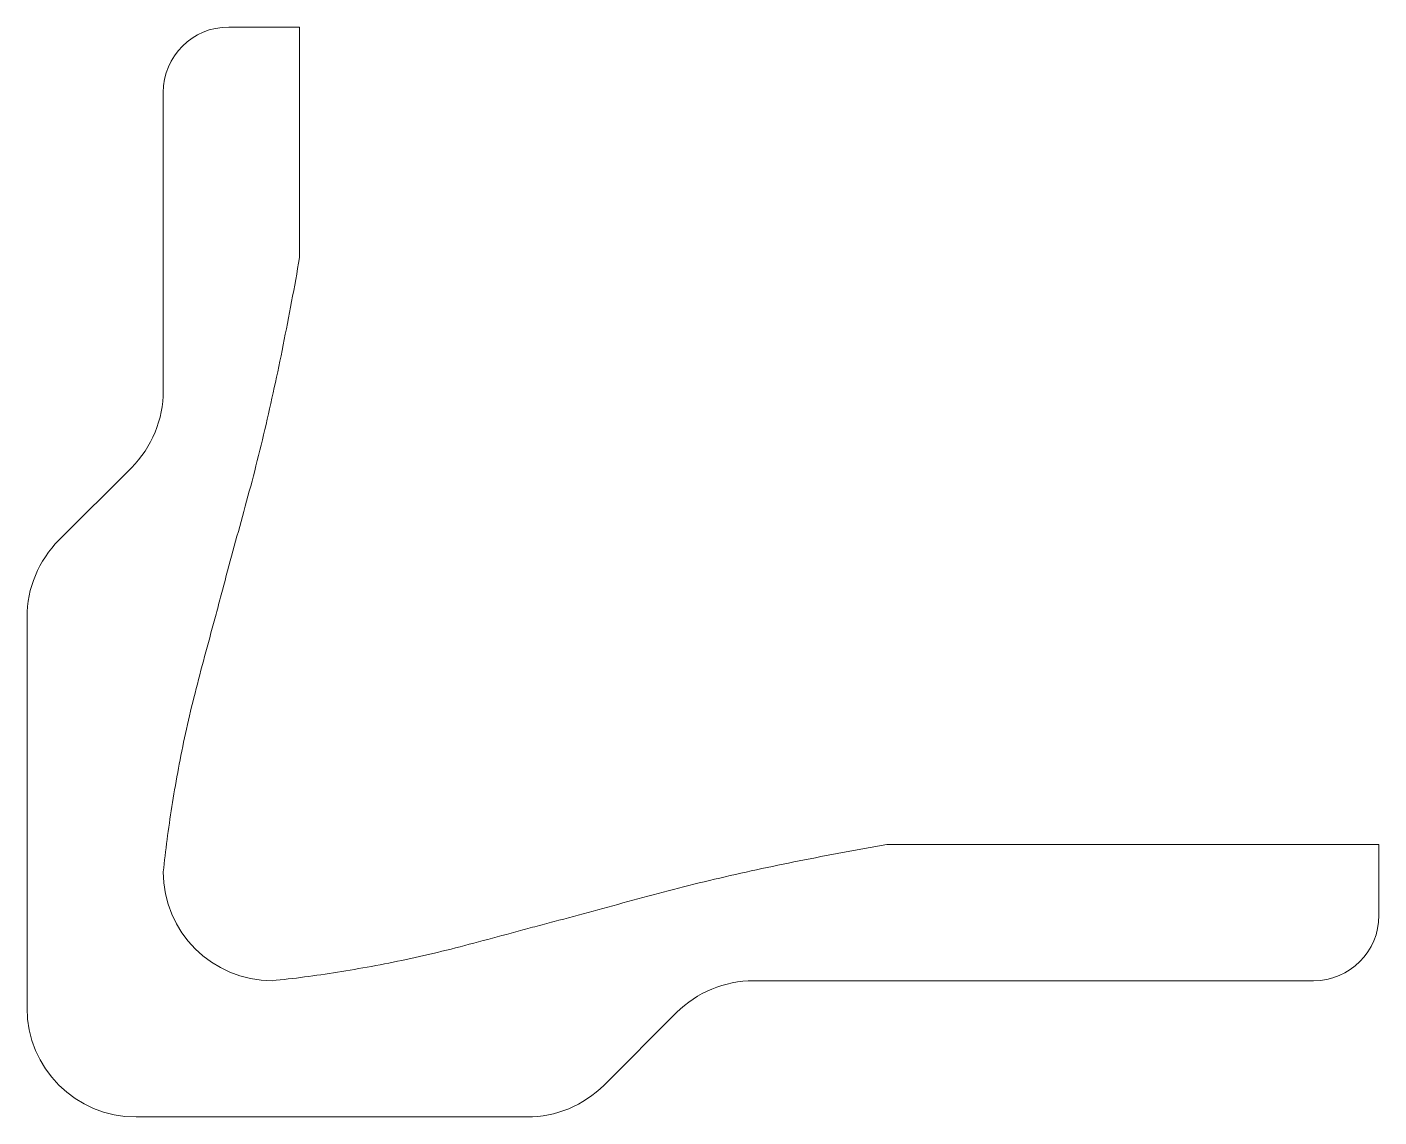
# Model space of a CAD drawing. Header units: metres. Extents: x -12.5 to 49.5, y -12.5 to 37.5.
import ezdxf

# ---------------------------------------------------------------- set-up
doc = ezdxf.new("R2010")
doc.units = ezdxf.units.M
doc.layers.add('A-DETL-GENF', color=92, linetype='Continuous', lineweight=18)

# ---------------------------------------------------------------- blocks, each defined once
blk = doc.blocks.new('22  gyproc gypart hoekprofiel - 22 DI gyproc gypart hoekprofiel s e-4393004-00_0 Basismaterialen')
at = {"layer": 'A-DETL-GENF'}
for p, q in [((0, 37.5), (-3.25, 37.5)), ((0, 26.929), (0, 37.5)), ((-6.25, 34.5), (-6.25, 20.821)), ((-7.714, 17.286), (-11.036, 13.964)), ((-12.5, 10.429), (-12.5, -7.5)), ((49.5, 0), (26.929, 0)), ((49.5, -3.25), (49.5, 0)), ((20.821, -6.25), (46.5, -6.25)), ((13.964, -11.036), (17.286, -7.714)), ((-7.5, -12.5), (10.429, -12.5))]:
    blk.add_line(p, q, dxfattribs=at)
for centre, radius, start, end in [((-3.25, 34.5), 3, 90, 180), ((-11.25, 20.821), 5, 315, 360), ((-7.5, 10.429), 5, 135, 180), ((-1.25, -1.25), 5, 180, 270), ((46.5, -3.25), 3, 270, 0), ((20.821, -11.25), 5, 90, 135), ((-7.5, -7.5), 5, 180, 270), ((10.429, -7.5), 5, 270, 315)]:
    blk.add_arc(centre, radius, start, end, dxfattribs=at)
for points, knots in [([(-6.25, -1.25), (-6.151, -0.28), (-5.956, 1.216), (-5.598, 3.29), (-5.287, 4.884), (-4.91, 6.521), (-4.473, 8.198), (-4.084, 9.627), (-3.77, 10.789), (-3.462, 11.961), (-3.063, 13.451), (-2.556, 15.276), (-2.054, 17.136), (-1.433, 19.658), (-0.741, 22.892), (-0.236, 25.568), (0, 26.929)], [0, 0, 0, 0, 0.125, 0.1875, 0.25, 0.3125, 0.375, 0.4375, 0.46875, 0.5, 0.5625, 0.625, 0.6875, 0.75, 0.875, 1, 1, 1, 1]), ([(26.929, 0), (25.568, -0.236), (22.892, -0.741), (19.658, -1.433), (17.136, -2.054), (15.276, -2.556), (13.451, -3.063), (11.961, -3.462), (10.789, -3.77), (9.627, -4.084), (8.198, -4.473), (6.521, -4.91), (4.884, -5.287), (3.29, -5.598), (1.216, -5.956), (-0.28, -6.151), (-1.25, -6.25)], [0, 0, 0, 0, 0.125, 0.25, 0.3125, 0.375, 0.4375, 0.5, 0.53125, 0.5625, 0.625, 0.6875, 0.75, 0.8125, 0.875, 1, 1, 1, 1])]:
    blk.add_open_spline(points, degree=3, knots=knots, dxfattribs=at)

msp = doc.modelspace()

# ---------------------------------------------------------------- block references
msp.add_blockref('22  gyproc gypart hoekprofiel - 22 DI gyproc gypart hoekprofiel s e-4393004-00_0 Basismaterialen', (0, 0))

doc.saveas('drawing.dxf')
